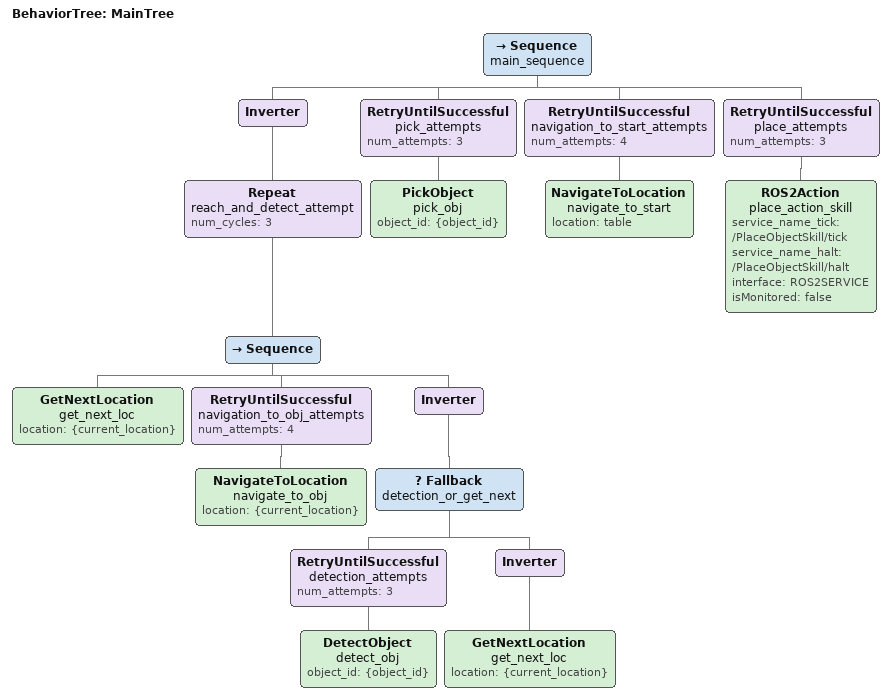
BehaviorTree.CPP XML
<root BTCPP_format="4">
    <BehaviorTree ID="MainTree">
        <Sequence name="main_sequence">
            <Inverter>
                <Repeat name="reach_and_detect_attempt" num_cycles="3">
                    <Sequence>
                        <GetNextLocation name="get_next_loc" location="{current_location}" />
                        <RetryUntilSuccessful name="navigation_to_obj_attempts" num_attempts="4">
                            <NavigateToLocation name="navigate_to_obj" location="{current_location}" />
                        </RetryUntilSuccessful>
                        <Inverter>
                            <Fallback name="detection_or_get_next">
                                <RetryUntilSuccessful name="detection_attempts" num_attempts="3">
                                    <DetectObject name="detect_obj" object_id="{object_id}" />
                                </RetryUntilSuccessful>
                                <Inverter>
                                    <GetNextLocation name="get_next_loc" location="{current_location}" />
                                </Inverter>
                            </Fallback>
                        </Inverter>
                    </Sequence>
                </Repeat>
            </Inverter>
            <RetryUntilSuccessful name="pick_attempts" num_attempts="3">
                <PickObject name="pick_obj" object_id="{object_id}" />
            </RetryUntilSuccessful>
            <RetryUntilSuccessful name="navigation_to_start_attempts" num_attempts="4">
                <NavigateToLocation name="navigate_to_start" location="table" />
            </RetryUntilSuccessful>
            <RetryUntilSuccessful name="place_attempts" num_attempts="3">
                <ROS2Action name="place_action_skill" service_name_tick="/PlaceObjectSkill/tick" service_name_halt="/PlaceObjectSkill/halt" interface="ROS2SERVICE" isMonitored="false"/>
            </RetryUntilSuccessful>
        </Sequence>
    </BehaviorTree>
</root>
